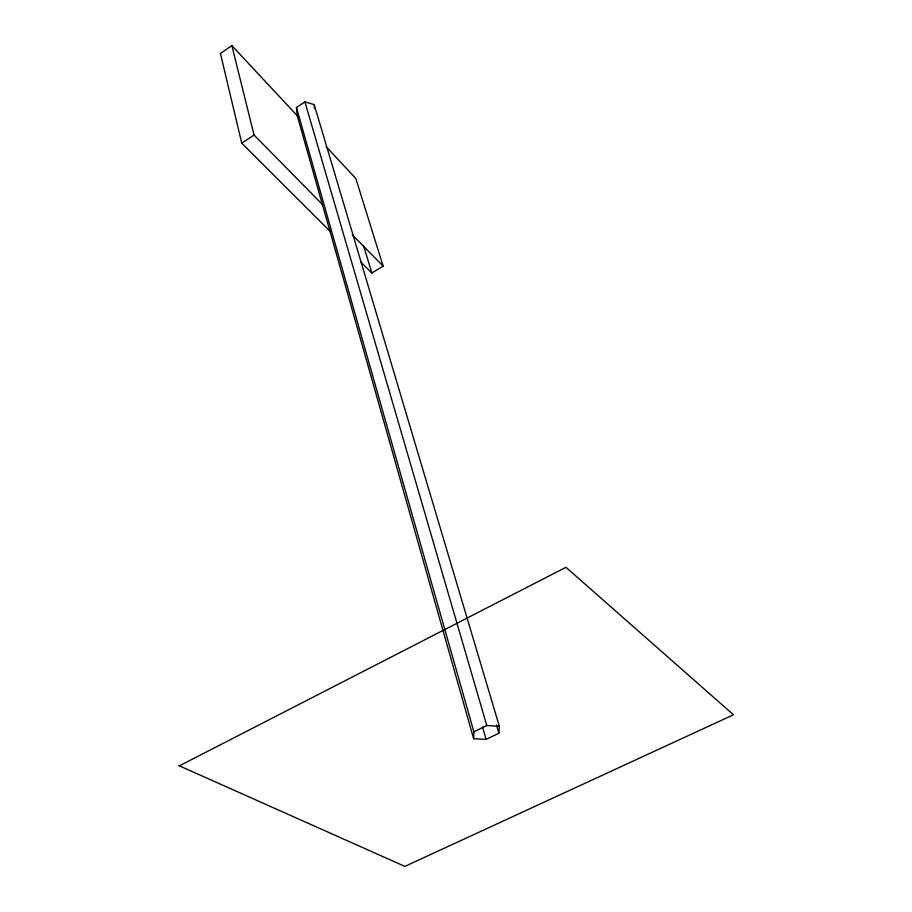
<?xml version="1.0" encoding="UTF-8"?>
<svg xmlns="http://www.w3.org/2000/svg" width="912" height="912" viewBox="0 0 912 912"><rect width="100%" height="100%" fill="white"/><g stroke="black" fill="none" stroke-linecap="round" stroke-linejoin="round"><path stroke-width="1.37" d="M473.636 738.72L473.875 731.812L296.446 107.513L304.927 101.893L314.173 104.561L499.331 726.283L498.887 733.225L486.107 739.393L473.636 738.72L297.255 115.71L296.446 107.513M297.255 115.71L231.853 45.6L220.419 53.466L241.76 143.161L330.509 231.739M241.76 143.161L254.049 135.033L231.853 45.6M360.753 261.938L371.845 273.007L383.131 266.133L355.84 178.501L326.063 146.593M179.39 765.841L565.964 567.298L733.465 714.769L404.86 866.4L178.535 765.464M473.875 731.812L486.791 725.53L499.331 726.283M254.049 135.033L322.369 204.425M352.249 234.772L383.131 266.133M363.671 245.989L371.845 273.007M496.459 725.051L498.887 733.225M304.927 101.893L486.791 725.53M482.539 727.081L486.107 739.393M314.173 104.561L314.526 108.653"/></g></svg>
